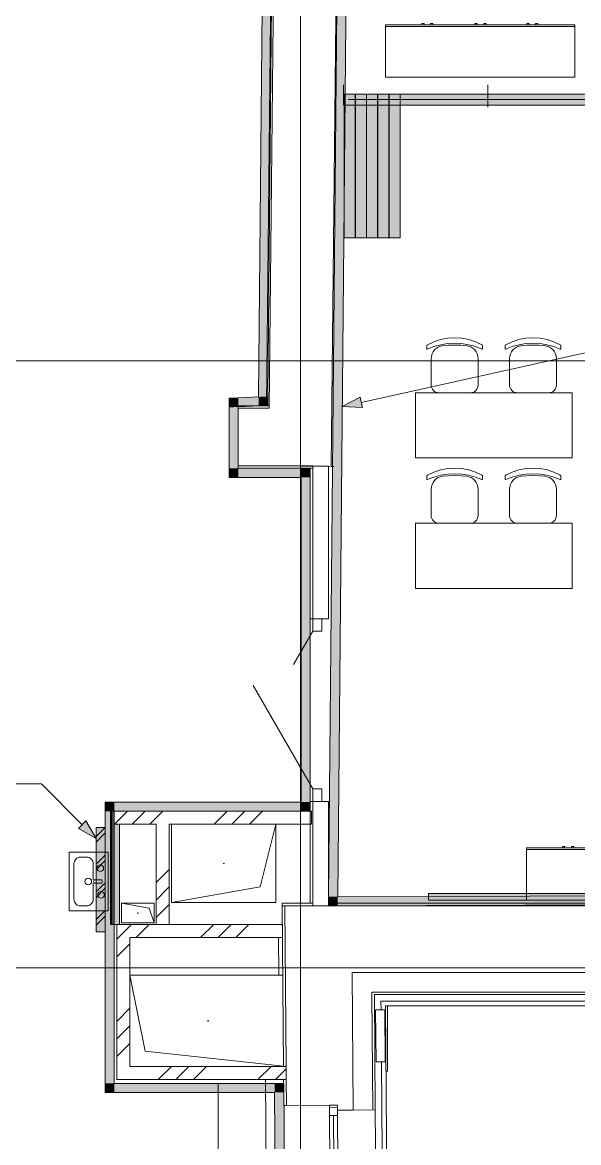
# Model space of a CAD drawing. Header units: millimetres. Extents: x 0 to 1189, y 0 to 841.
# Drawn here: x 770.9 to 813.5, y 357.5 to 443.3 of the extents above; entities that cross this region are included whole.
import ezdxf

# ---------------------------------------------------------------- set-up
doc = ezdxf.new("R2010")
doc.units = ezdxf.units.MM

msp = doc.modelspace()

# ---------------------------------------------------------------- hatches: boundary and pattern name
at = {"true_color": 0xf1d696}
h = msp.add_hatch(color=41, dxfattribs=at)
h.dxf.hatch_style = 2
h.paths.add_polyline_path([(789.652206, 487.846516), (790.352207, 487.839516), (789.669206, 414.643404), (788.969205, 414.611404)])
h = msp.add_hatch(color=41, dxfattribs=at)
h.dxf.hatch_style = 2
h.paths.add_polyline_path([(795.020215, 376.318346), (794.320214, 376.316346), (795.355215, 488.077516), (796.055216, 488.077516)])
at = {"true_color": 0xffffff}
h = msp.add_hatch(color=7, dxfattribs=at)
h.dxf.hatch_style = 2
h.paths.add_polyline_path([(795.518215, 437.81144), (850.518299, 437.81144), (850.518299, 436.971438), (795.518215, 436.971438)])
h = msp.add_hatch(color=7, dxfattribs=at)
h.dxf.hatch_style = 2
h.paths.add_polyline_path([(796.358217, 426.811423), (795.518215, 426.811423), (795.518215, 436.971438), (796.358217, 436.971438)])
h = msp.add_hatch(color=7, dxfattribs=at)
h.dxf.hatch_style = 2
h.paths.add_polyline_path([(797.218218, 426.811423), (796.378217, 426.811423), (796.378217, 436.971438), (797.218218, 436.971438)])
h = msp.add_hatch(color=7, dxfattribs=at)
h.dxf.hatch_style = 2
h.paths.add_polyline_path([(798.078219, 426.811423), (797.238218, 426.811423), (797.238218, 436.971438), (798.078219, 436.971438)])
h = msp.add_hatch(color=7, dxfattribs=at)
h.dxf.hatch_style = 2
h.paths.add_polyline_path([(798.938221, 426.811423), (798.098219, 426.811423), (798.098219, 436.971438), (798.938221, 436.971438)])
h = msp.add_hatch(color=7, dxfattribs=at)
h.dxf.hatch_style = 2
h.paths.add_polyline_path([(799.798222, 426.811423), (798.958221, 426.811423), (798.958221, 436.971438), (799.798222, 436.971438)])
at = {"true_color": 0xf1d696}
h = msp.add_hatch(color=41, dxfattribs=at)
h.dxf.hatch_style = 2
h.paths.add_polyline_path([(788.969205, 414.611404), (788.962205, 413.910403), (787.409203, 413.841403), (787.409203, 414.541404)])
h = msp.add_hatch(color=41, dxfattribs=at)
h.dxf.hatch_style = 2
h.paths.add_polyline_path([(788.962205, 413.910403), (788.969205, 414.611404), (789.663206, 413.942403)])
h = msp.add_hatch(color=41, dxfattribs=at)
h.dxf.hatch_style = 2
h.paths.add_polyline_path([(789.669206, 414.643404), (789.663206, 413.942403), (788.969205, 414.611404)])
at = {"true_color": 0x0077b0}
h = msp.add_hatch(color=144, dxfattribs=at)
h.dxf.hatch_style = 2
h.paths.add_polyline_path([(795.368215, 413.872403), (796.739217, 414.585404), (796.912218, 413.804403)])
at = {"true_color": 0xf1d696}
h = msp.add_hatch(color=41, dxfattribs=at)
h.dxf.hatch_style = 2
h.paths.add_polyline_path([(786.709202, 414.510404), (787.409203, 414.541404), (787.409203, 413.841403)])
h = msp.add_hatch(color=41, dxfattribs=at)
h.dxf.hatch_style = 2
h.paths.add_polyline_path([(786.709202, 413.809403), (786.709202, 414.510404), (787.409203, 413.841403)])
h = msp.add_hatch(color=41, dxfattribs=at)
h.dxf.hatch_style = 2
h.paths.add_polyline_path([(786.709202, 413.809403), (787.409203, 413.841403), (787.409203, 409.141396), (786.709202, 409.141396)])
h = msp.add_hatch(color=41, dxfattribs=at)
h.dxf.hatch_style = 2
h.paths.add_polyline_path([(787.409203, 409.141396), (786.709202, 408.441395), (786.709202, 409.141396)])
h = msp.add_hatch(color=41, dxfattribs=at)
h.dxf.hatch_style = 2
h.paths.add_polyline_path([(787.409203, 409.141396), (787.409203, 408.441395), (786.709202, 408.441395)])
h = msp.add_hatch(color=41, dxfattribs=at)
h.dxf.hatch_style = 2
h.paths.add_polyline_path([(787.409203, 408.441395), (787.409203, 409.141396), (792.21321, 409.141396), (792.21321, 408.441395)])
h = msp.add_hatch(color=41, dxfattribs=at)
h.dxf.hatch_style = 2
h.paths.add_polyline_path([(792.21321, 408.441395), (792.21321, 409.141396), (792.913211, 409.141396)])
h = msp.add_hatch(color=41, dxfattribs=at)
h.dxf.hatch_style = 2
h.paths.add_polyline_path([(792.21321, 408.441395), (792.913211, 409.141396), (792.913211, 408.441395)])
h = msp.add_hatch(color=41, dxfattribs=at)
h.dxf.hatch_style = 2
h.paths.add_polyline_path([(792.21321, 408.441395), (792.913211, 408.441395), (792.913211, 383.566357), (792.21321, 383.566357)])
h = msp.add_hatch(color=41, dxfattribs=at)
h.dxf.hatch_style = 2
h.paths.add_polyline_path([(777.213187, 383.566357), (777.913188, 383.566357), (777.913188, 382.866356)])
h = msp.add_hatch(color=41, dxfattribs=at)
h.dxf.hatch_style = 2
h.paths.add_polyline_path([(777.213187, 382.866356), (777.213187, 383.566357), (777.913188, 382.866356)])
h = msp.add_hatch(color=41, dxfattribs=at)
h.dxf.hatch_style = 2
h.paths.add_polyline_path([(777.213187, 382.866356), (777.913188, 382.866356), (777.913188, 362.016324), (777.213187, 362.016324)])
h = msp.add_hatch(color=41, dxfattribs=at)
h.dxf.hatch_style = 2
h.paths.add_polyline_path([(792.21321, 383.566357), (792.21321, 382.866356), (777.913188, 382.866356), (777.913188, 383.566357)])
h = msp.add_hatch(color=41, dxfattribs=at)
h.dxf.hatch_style = 2
h.paths.add_polyline_path([(792.21321, 383.566357), (792.913211, 383.566357), (792.913211, 382.866356)])
h = msp.add_hatch(color=41, dxfattribs=at)
h.dxf.hatch_style = 2
h.paths.add_polyline_path([(792.21321, 382.866356), (792.21321, 383.566357), (792.913211, 382.866356)])
at = {"true_color": 0x0077b0}
h = msp.add_hatch(color=144, dxfattribs=at)
h.dxf.hatch_style = 2
h.paths.add_polyline_path([(776.513186, 380.780352), (775.175184, 381.553354), (775.741185, 382.119354)])
at = {"true_color": 0xfd8379}
h = msp.add_hatch(color=11, dxfattribs=at)
h.dxf.hatch_style = 2
h.paths.add_polyline_path([(777.213187, 373.617341), (776.513186, 373.617341), (776.513186, 381.617354), (777.213187, 381.617354)])
h = msp.add_hatch(color=7)
h.dxf.hatch_style = 2
h.paths.add_polyline_path([(777.913188, 374.192342), (777.913188, 381.866354), (778.313189, 381.866354), (778.313189, 374.192342)])
at = {"true_color": 0xf1d696}
h = msp.add_hatch(color=41, dxfattribs=at)
h.dxf.hatch_style = 2
h.paths.add_polyline_path([(794.313214, 375.616345), (794.320214, 376.316346), (795.020215, 376.318346)])
h = msp.add_hatch(color=41, dxfattribs=at)
h.dxf.hatch_style = 2
h.paths.add_polyline_path([(795.020215, 376.318346), (795.013215, 375.618345), (794.313214, 375.616345)])
h = msp.add_hatch(color=41, dxfattribs=at)
h.dxf.hatch_style = 2
h.paths.add_polyline_path([(853.717304, 376.512346), (853.721304, 375.812345), (795.013215, 375.618345), (795.020215, 376.318346)])
at = {"true_color": 0x999999}
h = msp.add_hatch(color=253, dxfattribs=at)
h.dxf.hatch_style = 2
h.paths.add_polyline_path([(801.977225, 376.065345), (801.977225, 376.565346), (813.977244, 376.565346), (813.977244, 376.065345)])
at = {"true_color": 0xf1d696}
h = msp.add_hatch(color=41, dxfattribs=at)
h.dxf.hatch_style = 2
h.paths.add_polyline_path([(777.913188, 362.016324), (777.213187, 361.316323), (777.213187, 362.016324)])
h = msp.add_hatch(color=41, dxfattribs=at)
h.dxf.hatch_style = 2
h.paths.add_polyline_path([(777.913188, 362.016324), (777.913188, 361.316323), (777.213187, 361.316323)])
h = msp.add_hatch(color=41, dxfattribs=at)
h.dxf.hatch_style = 2
h.paths.add_polyline_path([(777.913188, 361.316323), (777.913188, 362.016324), (790.184207, 362.016324), (790.189207, 361.316323)])
h = msp.add_hatch(color=41, dxfattribs=at)
h.dxf.hatch_style = 2
h.paths.add_polyline_path([(790.884208, 362.016324), (790.189207, 361.316323), (790.184207, 362.016324)])
h = msp.add_hatch(color=41, dxfattribs=at)
h.dxf.hatch_style = 2
h.paths.add_polyline_path([(790.189207, 361.316323), (790.879208, 362.011324), (790.889208, 361.316323)])
h = msp.add_hatch(color=41, dxfattribs=at)
h.dxf.hatch_style = 2
h.paths.add_polyline_path([(790.189207, 361.316323), (790.889208, 361.316323), (791.408209, 292.987218), (790.708208, 292.992218)])

# ---------------------------------------------------------------- linework, layer by layer
at = {"color": 7, "lineweight": 0}
for points in [[(792.17321, 238.825136), (792.17321, 730.151886)], [(789.669206, 414.643404), (790.359207, 488.539517)], [(789.652206, 487.846516), (788.969205, 414.611404)], [(795.355215, 488.077516), (794.320214, 376.316346)], [(795.020215, 376.318346), (796.055216, 488.077516)], [(790.141207, 468.170486), (789.563206, 413.943403)], [(789.761207, 413.741403), (790.341207, 468.168486)], [(794.513214, 409.290396), (795.141215, 468.117486)], [(795.468215, 436.971438), (795.468215, 438.521441)], [(850.518299, 437.81144), (795.518215, 437.81144)], [(795.518215, 437.81144), (795.518215, 436.971438)], [(795.518215, 437.81144), (795.518215, 426.811423)], [(796.358217, 437.81144), (795.518215, 437.81144)], [(796.358217, 426.811423), (796.358217, 437.81144)], [(796.378217, 437.81144), (796.378217, 426.811423)], [(797.218218, 437.81144), (796.378217, 437.81144)], [(797.218218, 426.811423), (797.218218, 437.81144)], [(797.238218, 437.81144), (797.238218, 426.811423)], [(798.078219, 437.81144), (797.238218, 437.81144)], [(798.078219, 426.811423), (798.078219, 437.81144)], [(798.098219, 437.81144), (798.098219, 426.811423)], [(798.938221, 437.81144), (798.098219, 437.81144)], [(798.938221, 426.811423), (798.938221, 437.81144)], [(798.958221, 437.81144), (798.958221, 426.811423)], [(799.798222, 437.81144), (798.958221, 437.81144)], [(799.798222, 426.811423), (799.798222, 437.81144)], [(806.518232, 436.821438), (806.518232, 438.521441)], [(795.518215, 436.971438), (850.518299, 436.971438)], [(850.518299, 437.391439), (795.819216, 437.391439)], [(795.518215, 426.811423), (796.358217, 426.811423)], [(796.378217, 426.811423), (797.218218, 426.811423)], [(797.238218, 426.811423), (798.078219, 426.811423)], [(798.098219, 426.811423), (798.938221, 426.811423)], [(798.958221, 426.811423), (799.798222, 426.811423)], [(202.529309, 417.371408), (863.72632, 417.371408)], [(788.969205, 414.611404), (787.409203, 414.541404)], [(789.663206, 413.942403), (789.669206, 414.643404)], [(786.709202, 414.510404), (787.409203, 414.541404)], [(786.709202, 414.510404), (786.709202, 409.141396)], [(787.409203, 413.841403), (789.663206, 413.942403)], [(789.761207, 413.941403), (787.409203, 413.941403)], [(787.409203, 413.941403), (787.409203, 413.741403)], [(787.409203, 409.141396), (787.409203, 413.841403)], [(787.409203, 413.741403), (787.409203, 409.341396)], [(789.761207, 413.741403), (787.409203, 413.741403)], [(789.563206, 413.943403), (789.763207, 413.941403)], [(789.761207, 413.741403), (789.761207, 413.941403)], [(786.709202, 408.441395), (786.709202, 409.141396)], [(787.409203, 409.341396), (787.409203, 409.141396)], [(787.409203, 409.341396), (789.714207, 409.341396)], [(787.409203, 409.141396), (793.113212, 409.141396)], [(792.21321, 409.141396), (787.409203, 409.141396)], [(789.714207, 409.341396), (794.513214, 409.290396)], [(793.113212, 409.341396), (789.714207, 409.341396)], [(792.913211, 409.141396), (792.21321, 409.141396)], [(792.913211, 409.141396), (792.913211, 397.621378)], [(792.913211, 383.566357), (792.913211, 409.141396)], [(793.113212, 409.304396), (793.113212, 409.341396)], [(794.313214, 409.304396), (793.113212, 409.304396)], [(793.113212, 409.304396), (793.113212, 397.621378)], [(794.313214, 397.621378), (794.313214, 409.304396)], [(794.513214, 409.290396), (794.713214, 409.288396)], [(786.709202, 408.441395), (792.21321, 408.441395)], [(792.21321, 408.441395), (792.21321, 383.566357)], [(792.913211, 397.621378), (793.113212, 397.621378)], [(793.813213, 397.621378), (793.113212, 397.621378)], [(793.113212, 397.621378), (793.113212, 396.671377)], [(793.813213, 396.671377), (793.813213, 397.621378)], [(793.813213, 397.621378), (794.313214, 397.621378)], [(793.113212, 396.671377), (791.638209, 394.117373)], [(793.113212, 396.671377), (793.813213, 396.671377)], [(793.113212, 384.571358), (788.538205, 392.49537)], [(792.913211, 383.621357), (792.913211, 386.171361)], [(793.813213, 384.571358), (793.113212, 384.571358)], [(793.113212, 384.571358), (793.113212, 383.621357)], [(793.813213, 383.621357), (793.813213, 384.571358)], [(777.213187, 383.566357), (777.913188, 383.566357)], [(777.213187, 383.566357), (777.213187, 362.016324)], [(777.902188, 382.926356), (777.622188, 382.926356)], [(777.622188, 382.926356), (777.622188, 374.192342)], [(777.712188, 382.926356), (777.712188, 374.192342)], [(777.802188, 382.926356), (777.802188, 374.192342)], [(777.902188, 374.192342), (777.902188, 382.926356)], [(792.21321, 383.566357), (777.913188, 383.566357)], [(793.013212, 382.866356), (777.913188, 382.866356)], [(777.913188, 382.866356), (777.913188, 381.866354)], [(777.913188, 362.016324), (777.913188, 382.866356)], [(777.913188, 382.866356), (792.913211, 382.866356)], [(777.933189, 381.866354), (778.93319, 382.866356)], [(779.282191, 381.866354), (780.282192, 382.866356)], [(780.632193, 381.866354), (781.632194, 382.866356)], [(785.5662, 381.866354), (786.566202, 382.866356)], [(786.916202, 381.866354), (787.916204, 382.866356)], [(788.265204, 381.866354), (789.265206, 382.866356)], [(793.113212, 383.621357), (792.913211, 383.621357)], [(792.913211, 383.621357), (792.913211, 375.816345)], [(792.913211, 382.866356), (792.913211, 383.566357)], [(793.013212, 381.866354), (793.013212, 382.866356)], [(793.113212, 383.621357), (793.813213, 383.621357)], [(793.113212, 375.616345), (793.113212, 383.621357)], [(794.313214, 383.621357), (793.813213, 383.621357)], [(794.313214, 375.616345), (794.313214, 383.621357)], [(776.513186, 380.927353), (777.203187, 381.617354)], [(777.213187, 381.617354), (776.513186, 381.617354)], [(776.513186, 381.617354), (776.513186, 373.617341)], [(776.513186, 380.503352), (777.213187, 381.203353)], [(777.213187, 373.617341), (777.213187, 381.617354)], [(777.913188, 381.866354), (781.113193, 381.866354)], [(777.913188, 381.866354), (777.913188, 374.192342)], [(778.313189, 374.192342), (778.313189, 381.866354)], [(781.113193, 381.866354), (781.113193, 374.192342)], [(782.113195, 381.866354), (793.013212, 381.866354)], [(782.113195, 374.192342), (782.113195, 381.866354)], [(782.295195, 381.866354), (782.295195, 375.866345)], [(782.295195, 381.866354), (782.295195, 375.866345)], [(789.095206, 377.066347), (790.295207, 381.866354)], [(790.295207, 375.866345), (790.295207, 381.866354)], [(790.295207, 375.866345), (790.295207, 381.866354)], [(777.445188, 379.735351), (774.445183, 379.735351)], [(774.445183, 379.735351), (774.445183, 375.235344)], [(777.445188, 379.735351), (774.445183, 379.735351)], [(774.445183, 379.735351), (774.445183, 375.235344)], [(776.513186, 378.806349), (777.213187, 379.50635)], [(777.445188, 375.235344), (777.445188, 379.735351)], [(777.445188, 375.235344), (777.445188, 379.735351)], [(774.826184, 378.846349), (774.836528, 378.948568), (774.866184, 379.04385), (774.91309, 379.130131), (774.975184, 379.20535), (775.050403, 379.267444), (775.136684, 379.31435), (775.231966, 379.344006), (775.334185, 379.35435)], [(774.826184, 378.846349), (774.826184, 376.124345)], [(775.794185, 379.35435), (775.334185, 379.35435)], [(775.794185, 379.35435), (775.896691, 379.344006), (775.992107, 379.31435), (776.078406, 379.267444), (776.153561, 379.20535), (776.215543, 379.130131), (776.262327, 379.04385), (776.291883, 378.948568), (776.302186, 378.846349)], [(776.302186, 377.612348), (776.302186, 378.846349)], [(776.513186, 378.382349), (777.213187, 379.08235)], [(776.843187, 378.247349), (776.744437, 378.267208), (776.663687, 378.321474), (776.609186, 378.402177), (776.589186, 378.501349), (776.609186, 378.600099), (776.663687, 378.680849), (776.744437, 378.735349), (776.843187, 378.755349)], [(776.843187, 378.755349), (776.941937, 378.735349), (777.022687, 378.680849), (777.077187, 378.600099), (777.097187, 378.501349), (777.077187, 378.402177), (777.022687, 378.321474), (776.941937, 378.267208), (776.843187, 378.247349)], [(786.295201, 378.841349), (786.270201, 378.86635), (786.295201, 378.89135)], [(786.270201, 378.85935), (786.295201, 378.89135)], [(786.295201, 378.89135), (786.320201, 378.86635), (786.295201, 378.841349)], [(786.295201, 378.89135), (786.320201, 378.86635), (786.316201, 378.853349)], [(775.922185, 377.231347), (775.823013, 377.251206), (775.74231, 377.305472), (775.688044, 377.386175), (775.668185, 377.485347), (775.688044, 377.584098), (775.74231, 377.664848), (775.823013, 377.719348), (775.922185, 377.739348)], [(775.922185, 377.739348), (776.020936, 377.719348), (776.101686, 377.664848), (776.156186, 377.584098), (776.176186, 377.485347), (776.156186, 377.386175), (776.101686, 377.305472), (776.020936, 377.251206), (775.922185, 377.231347)], [(781.113193, 377.413347), (782.113195, 378.413349)], [(776.302186, 376.124345), (776.302186, 377.358347)], [(776.453186, 377.358347), (776.403811, 377.368207), (776.363436, 377.395222), (776.336186, 377.43555), (776.326186, 377.485347), (776.336186, 377.534722), (776.363436, 377.575098), (776.403811, 377.602348), (776.453186, 377.612348)], [(776.874187, 377.612348), (776.453186, 377.612348)], [(776.874187, 377.358347), (776.453186, 377.358347)], [(776.513186, 376.685346), (777.213187, 377.385347)], [(776.513186, 376.260346), (777.213187, 376.960347)], [(776.874187, 377.612348), (776.923562, 377.602348), (776.963937, 377.575098), (776.991187, 377.534722), (777.001187, 377.485347), (776.991187, 377.43555), (776.963937, 377.395222), (776.923562, 377.368207), (776.874187, 377.358347)], [(781.113193, 376.063345), (782.113195, 377.063347)], [(782.295195, 375.866345), (789.095206, 377.066347)], [(775.334185, 375.616345), (775.231966, 375.626647), (775.136684, 375.656204), (775.050403, 375.702987), (774.975184, 375.76497), (774.91309, 375.840124), (774.866184, 375.926423), (774.836528, 376.021839), (774.826184, 376.124345)], [(776.302186, 376.124345), (776.291883, 376.021839), (776.262327, 375.926423), (776.215543, 375.840124), (776.153561, 375.76497), (776.078406, 375.702987), (775.992107, 375.656204), (775.896691, 375.626647), (775.794185, 375.616345)], [(776.895187, 376.215345), (776.796437, 376.235205), (776.715687, 376.289471), (776.661187, 376.370174), (776.641187, 376.469346), (776.661187, 376.568096), (776.715687, 376.648846), (776.796437, 376.703346), (776.895187, 376.723346)], [(776.895187, 376.723346), (776.993937, 376.703346), (777.074687, 376.648846), (777.129187, 376.568096), (777.149187, 376.469346), (777.129187, 376.370174), (777.074687, 376.289471), (776.993937, 376.235205), (776.895187, 376.215345)], [(794.313214, 375.616345), (794.320214, 376.316346)], [(853.717304, 376.512346), (795.020215, 376.318346)], [(774.445183, 375.235344), (777.445188, 375.235344)], [(774.445183, 375.235344), (777.445188, 375.235344)], [(775.334185, 375.616345), (775.794185, 375.616345)], [(776.513186, 374.563343), (777.213187, 375.263344)], [(778.468189, 374.316343), (778.468189, 375.816345)], [(778.468189, 375.816345), (780.968193, 375.816345)], [(778.468189, 375.816345), (780.593193, 375.441344)], [(780.968193, 375.816345), (778.468189, 375.816345)], [(778.468189, 375.816345), (778.468189, 374.316343)], [(779.718191, 375.041344), (779.693191, 375.066344), (779.718191, 375.091344)], [(779.693191, 375.066344), (779.712191, 375.090344)], [(779.718191, 375.091344), (779.743191, 375.066344), (779.718191, 375.041344)], [(779.725191, 375.090344), (779.743191, 375.066344), (779.740191, 375.053344)], [(780.593193, 375.441344), (780.968193, 374.316343)], [(780.968193, 375.816345), (780.968193, 374.316343)], [(780.968193, 374.316343), (780.968193, 375.816345)], [(781.113193, 374.714343), (782.113195, 375.714345)], [(782.295195, 375.866345), (790.295207, 375.866345)], [(782.295195, 375.866345), (790.295207, 375.866345)], [(790.781208, 375.816345), (790.781208, 375.616345)], [(790.781208, 375.816345), (793.113212, 375.816345)], [(790.981208, 375.616345), (790.781208, 375.614345)], [(790.781208, 375.616345), (790.981208, 375.616345)], [(790.781208, 375.614345), (790.874208, 363.316326)], [(790.981208, 375.616345), (791.074209, 363.316326)], [(854.623306, 375.616345), (790.981208, 375.616345)], [(794.313214, 375.616345), (854.421305, 375.815345)], [(854.421305, 375.815345), (794.513214, 375.815345)], [(794.513214, 375.815345), (794.513214, 375.615345)], [(794.513214, 375.615345), (854.423305, 375.615345)], [(776.513186, 374.139342), (777.213187, 374.839343)], [(780.968193, 374.316343), (778.468189, 374.316343)], [(778.468189, 374.316343), (780.968193, 374.316343)], [(779.718191, 375.041344), (779.697191, 375.053344)], [(776.513186, 373.617341), (777.213187, 373.617341)], [(777.622188, 374.192342), (777.902188, 374.192342)], [(777.913188, 374.192342), (778.102189, 374.192342)], [(777.913188, 362.016324), (777.913188, 374.192342)], [(790.791208, 374.192342), (778.102189, 374.192342)], [(778.102189, 374.192342), (778.102189, 362.316324)], [(778.242189, 373.192341), (779.242191, 374.192342)], [(779.591191, 373.192341), (780.591193, 374.192342)], [(784.526199, 373.192341), (785.5262, 374.192342)], [(785.875201, 373.192341), (786.875202, 374.192342)], [(787.224203, 373.192341), (788.224204, 374.192342)], [(790.791208, 373.192341), (790.791208, 374.192342)], [(778.102189, 373.052341), (778.242189, 373.192341)], [(778.102189, 371.703339), (779.10219, 372.70334)], [(779.10219, 373.192341), (790.791208, 373.192341)], [(779.10219, 363.316326), (779.10219, 373.192341)], [(790.521208, 370.316336), (790.499208, 373.192341)], [(202.529309, 370.871337), (863.72632, 370.871337)], [(202.529309, 370.871337), (863.72632, 370.871337)], [(779.10219, 370.316336), (790.821208, 370.316336)], [(780.269192, 364.483328), (779.10219, 370.316336)], [(790.821208, 370.316336), (779.10219, 370.316336)], [(796.119216, 370.516337), (859.738313, 370.516337)], [(796.119216, 370.516337), (796.200216, 359.963321)], [(797.631219, 369.016334), (797.631219, 368.816334)], [(797.631219, 369.016334), (861.276316, 369.016334)], [(797.632219, 368.816334), (797.631219, 369.016334)], [(797.632219, 368.816334), (797.700219, 359.974321)], [(797.832219, 368.816334), (861.476316, 368.816334)], [(797.900219, 359.976321), (797.832219, 368.816334)], [(854.739306, 368.316333), (798.33622, 368.316333)], [(798.33622, 368.316333), (798.34122, 367.658332)], [(778.102189, 366.768331), (779.10219, 367.768333)], [(798.62622, 367.660332), (797.926219, 367.655332)], [(797.926219, 367.655332), (797.957219, 363.655326)], [(798.65722, 363.660326), (798.62622, 367.660332)], [(862.334317, 367.966333), (798.68922, 367.966333)], [(798.68922, 367.966333), (799.249221, 294.23122)], [(798.83722, 367.966333), (798.83722, 362.961325)], [(785.102199, 366.791331), (785.077199, 366.816331), (785.102199, 366.841331)], [(785.096199, 366.792331), (785.077199, 366.816331), (785.081199, 366.829331)], [(785.102199, 366.841331), (785.127199, 366.816331), (785.102199, 366.791331)], [(785.102199, 366.841331), (785.124199, 366.829331)], [(785.127199, 366.816331), (785.109199, 366.792331)], [(778.102189, 365.419329), (779.10219, 366.419331)], [(778.102189, 364.070327), (779.10219, 365.070328)], [(790.874208, 363.341326), (780.269192, 364.483328)], [(791.074209, 363.316326), (779.10219, 363.316326)], [(781.283194, 362.316324), (782.283195, 363.316326)], [(782.633196, 362.316324), (783.633197, 363.316326)], [(783.982198, 362.316324), (784.982199, 363.316326)], [(788.917205, 362.316324), (789.917207, 363.316326)], [(790.266207, 362.316324), (791.075209, 363.126325)], [(791.074209, 363.316326), (791.082209, 362.316324)], [(797.957219, 363.655326), (798.65722, 363.660326)], [(798.37222, 363.658326), (798.918221, 291.692216)], [(778.102189, 362.316324), (791.082209, 362.316324)], [(790.301207, 362.316324), (789.482206, 362.310324)], [(789.482206, 362.310324), (790.013207, 292.297217)], [(790.882208, 362.316324), (790.897208, 360.322321)], [(791.082209, 362.316324), (791.097209, 360.324321)], [(798.72722, 362.961325), (798.83722, 362.961325)], [(777.213187, 361.316323), (777.213187, 362.016324)], [(789.484206, 362.016324), (777.913188, 362.016324)], [(790.184207, 362.016324), (777.913188, 362.016324)], [(785.870201, 292.326217), (785.870201, 362.016324)], [(790.884208, 362.016324), (790.184207, 362.016324)], [(791.408209, 292.987218), (790.884208, 362.016324)], [(777.213187, 361.316323), (790.189207, 361.316323)], [(790.189207, 361.316323), (790.708208, 292.992218)], [(790.897208, 360.322321), (791.097209, 360.324321)], [(791.097209, 360.324321), (794.397214, 360.349321)], [(794.397214, 360.349321), (794.997215, 360.354321)], [(794.997215, 360.354321), (794.397214, 360.349321)], [(794.403214, 359.54932), (794.397214, 360.349321)], [(794.397214, 360.349321), (794.403214, 359.54932)], [(794.398214, 360.149321), (794.998215, 360.154321)], [(794.997215, 360.354321), (795.003215, 359.55432)], [(795.003215, 359.55432), (794.997215, 360.354321)], [(795.000215, 359.954321), (796.200216, 359.963321)], [(796.200216, 359.963321), (797.900219, 359.976321)], [(797.961219, 351.926308), (797.900219, 359.976321)], [(795.003215, 359.55432), (794.403214, 359.54932)], [(794.457214, 352.349309), (794.403214, 359.54932)], [(794.703214, 359.55132), (794.757214, 352.352309)], [(795.003215, 359.55432), (795.057215, 352.354309)]]:
    msp.add_lwpolyline(points, dxfattribs=at)
at = {"color": 253, "lineweight": 0, "true_color": 0x999999}
for points in [[(813.192242, 443.110448), (798.69222, 443.110448)], [(798.69222, 443.110448), (798.69222, 439.110442)], [(813.192242, 442.990447), (798.69222, 442.990447)], [(801.637225, 443.212448), (801.463224, 443.212448)], [(801.463224, 443.212448), (801.463224, 443.110448)], [(801.463224, 443.110448), (801.637225, 443.110448)], [(801.637225, 443.110448), (801.637225, 443.212448)], [(802.313226, 443.212448), (802.140225, 443.212448)], [(802.140225, 443.212448), (802.140225, 443.110448)], [(802.140225, 443.110448), (802.313226, 443.110448)], [(802.313226, 443.110448), (802.313226, 443.212448)], [(805.707231, 443.212448), (805.533231, 443.212448)], [(805.533231, 443.212448), (805.533231, 443.110448)], [(805.533231, 443.110448), (805.707231, 443.110448)], [(805.707231, 443.110448), (805.707231, 443.212448)], [(806.384232, 443.212448), (806.210232, 443.212448)], [(806.210232, 443.212448), (806.210232, 443.110448)], [(806.210232, 443.110448), (806.384232, 443.110448)], [(806.384232, 443.110448), (806.384232, 443.212448)], [(809.676237, 443.212448), (809.502237, 443.212448)], [(809.502237, 443.212448), (809.502237, 443.110448)], [(809.502237, 443.110448), (809.676237, 443.110448)], [(809.676237, 443.110448), (809.676237, 443.212448)], [(810.352238, 443.212448), (810.179238, 443.212448)], [(810.179238, 443.212448), (810.179238, 443.110448)], [(810.179238, 443.110448), (810.352238, 443.110448)], [(810.352238, 443.110448), (810.352238, 443.212448)], [(813.192242, 439.110442), (813.192242, 443.110448)], [(798.69222, 439.110442), (813.192242, 439.110442)], [(801.888225, 418.61041), (802.381257, 418.844129), (802.897727, 419.013161), (803.431446, 419.115817), (803.976228, 419.150411), (804.520589, 419.115817), (805.054355, 419.013161), (805.571059, 418.844129), (806.064231, 418.61041)], [(801.888225, 418.61041), (802.381257, 418.844129), (802.897727, 419.013161), (803.431446, 419.115817), (803.976228, 419.150411), (804.520589, 419.115817), (805.054355, 419.013161), (805.571059, 418.844129), (806.064231, 418.61041)], [(807.888234, 418.61041), (808.381266, 418.844129), (808.897736, 419.013161), (809.431455, 419.115817), (809.976237, 419.150411), (810.520598, 419.115817), (811.054364, 419.013161), (811.571068, 418.844129), (812.064241, 418.61041)], [(807.888234, 418.61041), (808.381266, 418.844129), (808.897736, 419.013161), (809.431455, 419.115817), (809.976237, 419.150411), (810.520598, 419.115817), (811.054364, 419.013161), (811.571068, 418.844129), (812.064241, 418.61041)], [(801.841225, 418.52541), (801.85385, 418.573535), (801.888225, 418.61041)], [(801.841225, 418.52541), (801.85385, 418.573535), (801.888225, 418.61041)], [(801.841225, 418.52541), (801.841225, 418.30841)], [(801.841225, 418.52541), (801.841225, 418.30841)], [(801.884225, 418.28141), (801.871225, 418.27841), (801.84985, 418.28741), (801.841225, 418.30841)], [(801.884225, 418.28141), (801.871225, 418.27841), (801.84985, 418.28741), (801.841225, 418.30841)], [(801.884225, 418.28141), (802.388288, 418.471926), (802.907727, 418.609285), (803.438415, 418.692457), (803.976228, 418.72041), (804.514042, 418.692457), (805.04473, 418.609285), (805.564168, 418.471926), (806.068231, 418.28141)], [(801.884225, 418.28141), (802.388288, 418.471926), (802.907727, 418.609285), (803.438415, 418.692457), (803.976228, 418.72041), (804.514042, 418.692457), (805.04473, 418.609285), (805.564168, 418.471926), (806.068231, 418.28141)], [(802.176226, 417.538409), (802.193938, 417.726358), (802.244991, 417.903128), (802.326255, 418.065226), (802.434601, 418.20916), (802.5669, 418.331437), (802.720023, 418.428566), (802.890842, 418.497055), (803.076227, 418.53341)], [(802.176226, 417.538409), (802.193938, 417.726358), (802.244991, 417.903128), (802.326255, 418.065226), (802.434601, 418.20916), (802.5669, 418.331437), (802.720023, 418.428566), (802.890842, 418.497055), (803.076227, 418.53341)], [(803.035227, 418.52841), (803.504603, 418.569785), (803.976228, 418.58341), (804.447479, 418.569785), (804.91723, 418.52841)], [(803.035227, 418.52841), (803.504603, 418.569785), (803.976228, 418.58341), (804.447479, 418.569785), (804.91723, 418.52841)], [(804.87623, 418.53341), (805.061615, 418.497055), (805.232433, 418.428566), (805.385557, 418.331437), (805.517856, 418.20916), (805.626202, 418.065226), (805.707465, 417.903128), (805.758518, 417.726358), (805.776231, 417.538409)], [(804.87623, 418.53341), (805.061615, 418.497055), (805.232433, 418.428566), (805.385557, 418.331437), (805.517856, 418.20916), (805.626202, 418.065226), (805.707465, 417.903128), (805.758518, 417.726358), (805.776231, 417.538409)], [(806.064231, 418.61041), (806.098607, 418.573535), (806.111232, 418.52541)], [(806.064231, 418.61041), (806.098607, 418.573535), (806.111232, 418.52541)], [(806.111232, 418.30841), (806.102232, 418.28741), (806.081232, 418.27841), (806.068231, 418.28141)], [(806.111232, 418.30841), (806.102232, 418.28741), (806.081232, 418.27841), (806.068231, 418.28141)], [(806.111232, 418.52541), (806.111232, 418.30841)], [(806.111232, 418.52541), (806.111232, 418.30841)], [(807.841234, 418.52541), (807.853859, 418.573535), (807.888234, 418.61041)], [(807.841234, 418.52541), (807.853859, 418.573535), (807.888234, 418.61041)], [(807.841234, 418.52541), (807.841234, 418.30841)], [(807.841234, 418.52541), (807.841234, 418.30841)], [(807.884234, 418.28141), (807.871234, 418.27841), (807.849859, 418.28741), (807.841234, 418.30841)], [(807.884234, 418.28141), (807.871234, 418.27841), (807.849859, 418.28741), (807.841234, 418.30841)], [(807.884234, 418.28141), (808.388298, 418.471926), (808.907736, 418.609285), (809.438424, 418.692457), (809.976237, 418.72041), (810.514051, 418.692457), (811.044739, 418.609285), (811.564177, 418.471926), (812.068241, 418.28141)], [(807.884234, 418.28141), (808.388298, 418.471926), (808.907736, 418.609285), (809.438424, 418.692457), (809.976237, 418.72041), (810.514051, 418.692457), (811.044739, 418.609285), (811.564177, 418.471926), (812.068241, 418.28141)], [(808.176235, 417.538409), (808.193948, 417.726358), (808.245, 417.903128), (808.326264, 418.065226), (808.43461, 418.20916), (808.566909, 418.331437), (808.720032, 418.428566), (808.890851, 418.497055), (809.076236, 418.53341)], [(808.176235, 417.538409), (808.193948, 417.726358), (808.245, 417.903128), (808.326264, 418.065226), (808.43461, 418.20916), (808.566909, 418.331437), (808.720032, 418.428566), (808.890851, 418.497055), (809.076236, 418.53341)], [(809.035236, 418.52841), (809.504612, 418.569785), (809.976237, 418.58341), (810.447488, 418.569785), (810.917239, 418.52841)], [(809.035236, 418.52841), (809.504612, 418.569785), (809.976237, 418.58341), (810.447488, 418.569785), (810.917239, 418.52841)], [(810.876239, 418.53341), (811.061624, 418.497055), (811.232443, 418.428566), (811.385566, 418.331437), (811.517865, 418.20916), (811.626211, 418.065226), (811.707474, 417.903128), (811.758527, 417.726358), (811.77624, 417.538409)], [(810.876239, 418.53341), (811.061624, 418.497055), (811.232443, 418.428566), (811.385566, 418.331437), (811.517865, 418.20916), (811.626211, 418.065226), (811.707474, 417.903128), (811.758527, 417.726358), (811.77624, 417.538409)], [(812.064241, 418.61041), (812.098616, 418.573535), (812.111241, 418.52541)], [(812.064241, 418.61041), (812.098616, 418.573535), (812.111241, 418.52541)], [(812.111241, 418.30841), (812.102241, 418.28741), (812.081241, 418.27841), (812.068241, 418.28141)], [(812.111241, 418.30841), (812.102241, 418.28741), (812.081241, 418.27841), (812.068241, 418.28141)], [(812.111241, 418.52541), (812.111241, 418.30841)], [(812.111241, 418.52541), (812.111241, 418.30841)], [(802.176226, 415.535406), (802.176226, 417.538409)], [(802.176226, 415.535406), (802.176226, 417.538409)], [(805.776231, 415.535406), (805.776231, 417.538409)], [(805.776231, 415.535406), (805.776231, 417.538409)], [(808.176235, 415.535406), (808.176235, 417.538409)], [(808.176235, 415.535406), (808.176235, 417.538409)], [(811.77624, 415.535406), (811.77624, 417.538409)], [(811.77624, 415.535406), (811.77624, 417.538409)], [(802.776226, 414.935405), (802.655125, 414.947569), (802.542414, 414.982467), (802.440484, 415.037709), (802.351726, 415.110905), (802.27853, 415.199663), (802.223288, 415.301593), (802.18839, 415.414304), (802.176226, 415.535406)], [(802.776226, 414.935405), (802.655125, 414.947569), (802.542414, 414.982467), (802.440484, 415.037709), (802.351726, 415.110905), (802.27853, 415.199663), (802.223288, 415.301593), (802.18839, 415.414304), (802.176226, 415.535406)], [(805.776231, 415.535406), (805.764026, 415.414304), (805.729028, 415.301593), (805.673663, 415.199663), (805.600356, 415.110905), (805.511533, 415.037709), (805.409621, 414.982467), (805.297045, 414.947569), (805.17623, 414.935405)], [(805.776231, 415.535406), (805.764026, 415.414304), (805.729028, 415.301593), (805.673663, 415.199663), (805.600356, 415.110905), (805.511533, 415.037709), (805.409621, 414.982467), (805.297045, 414.947569), (805.17623, 414.935405)], [(808.776236, 414.935405), (808.655134, 414.947569), (808.542423, 414.982467), (808.440493, 415.037709), (808.351735, 415.110905), (808.27854, 415.199663), (808.223297, 415.301593), (808.188399, 415.414304), (808.176235, 415.535406)], [(808.776236, 414.935405), (808.655134, 414.947569), (808.542423, 414.982467), (808.440493, 415.037709), (808.351735, 415.110905), (808.27854, 415.199663), (808.223297, 415.301593), (808.188399, 415.414304), (808.176235, 415.535406)], [(811.77624, 415.535406), (811.764035, 415.414304), (811.729037, 415.301593), (811.673672, 415.199663), (811.600365, 415.110905), (811.511543, 415.037709), (811.40963, 414.982467), (811.297054, 414.947569), (811.176239, 414.935405)], [(811.77624, 415.535406), (811.764035, 415.414304), (811.729037, 415.301593), (811.673672, 415.199663), (811.600365, 415.110905), (811.511543, 415.037709), (811.40963, 414.982467), (811.297054, 414.947569), (811.176239, 414.935405)], [(812.976242, 414.935405), (800.976224, 414.935405)], [(800.976224, 414.935405), (800.976224, 409.935397)], [(805.17723, 414.935405), (802.776226, 414.935405)], [(805.17723, 414.935405), (802.776226, 414.935405)], [(811.177239, 414.935405), (808.776236, 414.935405)], [(811.177239, 414.935405), (808.776236, 414.935405)], [(812.976242, 409.935397), (812.976242, 414.935405)], [(800.976224, 409.935397), (812.976242, 409.935397)], [(801.841225, 408.525395), (801.85385, 408.57352), (801.888225, 408.610395)], [(801.841225, 408.525395), (801.85385, 408.57352), (801.888225, 408.610395)], [(801.884225, 408.281394), (802.388288, 408.47191), (802.907727, 408.60927), (803.438415, 408.692442), (803.976228, 408.720395), (804.514042, 408.692442), (805.04473, 408.60927), (805.564168, 408.47191), (806.068231, 408.281394)], [(801.884225, 408.281394), (802.388288, 408.47191), (802.907727, 408.60927), (803.438415, 408.692442), (803.976228, 408.720395), (804.514042, 408.692442), (805.04473, 408.60927), (805.564168, 408.47191), (806.068231, 408.281394)], [(801.888225, 408.610395), (802.381257, 408.844114), (802.897727, 409.013146), (803.431446, 409.115802), (803.976228, 409.150396), (804.520589, 409.115802), (805.054355, 409.013146), (805.571059, 408.844114), (806.064231, 408.610395)], [(801.888225, 408.610395), (802.381257, 408.844114), (802.897727, 409.013146), (803.431446, 409.115802), (803.976228, 409.150396), (804.520589, 409.115802), (805.054355, 409.013146), (805.571059, 408.844114), (806.064231, 408.610395)], [(803.035227, 408.528395), (803.504603, 408.56977), (803.976228, 408.583395), (804.447479, 408.56977), (804.91723, 408.528395)], [(803.035227, 408.528395), (803.504603, 408.56977), (803.976228, 408.583395), (804.447479, 408.56977), (804.91723, 408.528395)], [(806.064231, 408.610395), (806.098607, 408.57352), (806.111232, 408.525395)], [(806.064231, 408.610395), (806.098607, 408.57352), (806.111232, 408.525395)], [(807.841234, 408.525395), (807.853859, 408.57352), (807.888234, 408.610395)], [(807.841234, 408.525395), (807.853859, 408.57352), (807.888234, 408.610395)], [(807.884234, 408.281394), (808.388298, 408.47191), (808.907736, 408.60927), (809.438424, 408.692442), (809.976237, 408.720395), (810.514051, 408.692442), (811.044739, 408.60927), (811.564177, 408.47191), (812.068241, 408.281394)], [(807.884234, 408.281394), (808.388298, 408.47191), (808.907736, 408.60927), (809.438424, 408.692442), (809.976237, 408.720395), (810.514051, 408.692442), (811.044739, 408.60927), (811.564177, 408.47191), (812.068241, 408.281394)], [(807.888234, 408.610395), (808.381266, 408.844114), (808.897736, 409.013146), (809.431455, 409.115802), (809.976237, 409.150396), (810.520598, 409.115802), (811.054364, 409.013146), (811.571068, 408.844114), (812.064241, 408.610395)], [(807.888234, 408.610395), (808.381266, 408.844114), (808.897736, 409.013146), (809.431455, 409.115802), (809.976237, 409.150396), (810.520598, 409.115802), (811.054364, 409.013146), (811.571068, 408.844114), (812.064241, 408.610395)], [(809.035236, 408.528395), (809.504612, 408.56977), (809.976237, 408.583395), (810.447488, 408.56977), (810.917239, 408.528395)], [(809.035236, 408.528395), (809.504612, 408.56977), (809.976237, 408.583395), (810.447488, 408.56977), (810.917239, 408.528395)], [(812.064241, 408.610395), (812.098616, 408.57352), (812.111241, 408.525395)], [(812.064241, 408.610395), (812.098616, 408.57352), (812.111241, 408.525395)], [(801.841225, 408.525395), (801.841225, 408.308394)], [(801.841225, 408.525395), (801.841225, 408.308394)], [(801.884225, 408.281394), (801.871225, 408.278394), (801.84985, 408.287394), (801.841225, 408.308394)], [(801.884225, 408.281394), (801.871225, 408.278394), (801.84985, 408.287394), (801.841225, 408.308394)], [(802.176226, 407.538393), (802.193938, 407.726343), (802.244991, 407.903113), (802.326255, 408.065211), (802.434601, 408.209144), (802.5669, 408.331422), (802.720023, 408.428551), (802.890842, 408.497039), (803.076227, 408.533395)], [(802.176226, 407.538393), (802.193938, 407.726343), (802.244991, 407.903113), (802.326255, 408.065211), (802.434601, 408.209144), (802.5669, 408.331422), (802.720023, 408.428551), (802.890842, 408.497039), (803.076227, 408.533395)], [(804.87623, 408.533395), (805.061615, 408.497039), (805.232433, 408.428551), (805.385557, 408.331422), (805.517856, 408.209144), (805.626202, 408.065211), (805.707465, 407.903113), (805.758518, 407.726343), (805.776231, 407.538393)], [(804.87623, 408.533395), (805.061615, 408.497039), (805.232433, 408.428551), (805.385557, 408.331422), (805.517856, 408.209144), (805.626202, 408.065211), (805.707465, 407.903113), (805.758518, 407.726343), (805.776231, 407.538393)], [(806.111232, 408.308394), (806.102232, 408.287394), (806.081232, 408.278394), (806.068231, 408.281394)], [(806.111232, 408.308394), (806.102232, 408.287394), (806.081232, 408.278394), (806.068231, 408.281394)], [(806.111232, 408.525395), (806.111232, 408.308394)], [(806.111232, 408.525395), (806.111232, 408.308394)], [(807.841234, 408.525395), (807.841234, 408.308394)], [(807.841234, 408.525395), (807.841234, 408.308394)], [(807.884234, 408.281394), (807.871234, 408.278394), (807.849859, 408.287394), (807.841234, 408.308394)], [(807.884234, 408.281394), (807.871234, 408.278394), (807.849859, 408.287394), (807.841234, 408.308394)], [(808.176235, 407.538393), (808.193948, 407.726343), (808.245, 407.903113), (808.326264, 408.065211), (808.43461, 408.209144), (808.566909, 408.331422), (808.720032, 408.428551), (808.890851, 408.497039), (809.076236, 408.533395)], [(808.176235, 407.538393), (808.193948, 407.726343), (808.245, 407.903113), (808.326264, 408.065211), (808.43461, 408.209144), (808.566909, 408.331422), (808.720032, 408.428551), (808.890851, 408.497039), (809.076236, 408.533395)], [(810.876239, 408.533395), (811.061624, 408.497039), (811.232443, 408.428551), (811.385566, 408.331422), (811.517865, 408.209144), (811.626211, 408.065211), (811.707474, 407.903113), (811.758527, 407.726343), (811.77624, 407.538393)], [(810.876239, 408.533395), (811.061624, 408.497039), (811.232443, 408.428551), (811.385566, 408.331422), (811.517865, 408.209144), (811.626211, 408.065211), (811.707474, 407.903113), (811.758527, 407.726343), (811.77624, 407.538393)], [(812.111241, 408.308394), (812.102241, 408.287394), (812.081241, 408.278394), (812.068241, 408.281394)], [(812.111241, 408.308394), (812.102241, 408.287394), (812.081241, 408.278394), (812.068241, 408.281394)], [(812.111241, 408.525395), (812.111241, 408.308394)], [(812.111241, 408.525395), (812.111241, 408.308394)], [(802.176226, 405.53539), (802.176226, 407.538393)], [(802.176226, 405.53539), (802.176226, 407.538393)], [(805.776231, 405.53539), (805.776231, 407.538393)], [(805.776231, 405.53539), (805.776231, 407.538393)], [(808.176235, 405.53539), (808.176235, 407.538393)], [(808.176235, 405.53539), (808.176235, 407.538393)], [(811.77624, 405.53539), (811.77624, 407.538393)], [(811.77624, 405.53539), (811.77624, 407.538393)], [(802.776226, 404.935389), (802.655125, 404.947553), (802.542414, 404.982452), (802.440484, 405.037694), (802.351726, 405.11089), (802.27853, 405.199648), (802.223288, 405.301577), (802.18839, 405.414289), (802.176226, 405.53539)], [(802.776226, 404.935389), (802.655125, 404.947553), (802.542414, 404.982452), (802.440484, 405.037694), (802.351726, 405.11089), (802.27853, 405.199648), (802.223288, 405.301577), (802.18839, 405.414289), (802.176226, 405.53539)], [(805.776231, 405.53539), (805.764026, 405.414289), (805.729028, 405.301577), (805.673663, 405.199648), (805.600356, 405.11089), (805.511533, 405.037694), (805.409621, 404.982452), (805.297045, 404.947553), (805.17623, 404.935389)], [(805.776231, 405.53539), (805.764026, 405.414289), (805.729028, 405.301577), (805.673663, 405.199648), (805.600356, 405.11089), (805.511533, 405.037694), (805.409621, 404.982452), (805.297045, 404.947553), (805.17623, 404.935389)], [(808.776236, 404.935389), (808.655134, 404.947553), (808.542423, 404.982452), (808.440493, 405.037694), (808.351735, 405.11089), (808.27854, 405.199648), (808.223297, 405.301577), (808.188399, 405.414289), (808.176235, 405.53539)], [(808.776236, 404.935389), (808.655134, 404.947553), (808.542423, 404.982452), (808.440493, 405.037694), (808.351735, 405.11089), (808.27854, 405.199648), (808.223297, 405.301577), (808.188399, 405.414289), (808.176235, 405.53539)], [(811.77624, 405.53539), (811.764035, 405.414289), (811.729037, 405.301577), (811.673672, 405.199648), (811.600365, 405.11089), (811.511543, 405.037694), (811.40963, 404.982452), (811.297054, 404.947553), (811.176239, 404.935389)], [(811.77624, 405.53539), (811.764035, 405.414289), (811.729037, 405.301577), (811.673672, 405.199648), (811.600365, 405.11089), (811.511543, 405.037694), (811.40963, 404.982452), (811.297054, 404.947553), (811.176239, 404.935389)], [(812.976242, 404.935389), (800.976224, 404.935389)], [(800.976224, 404.935389), (800.976224, 399.935382)], [(805.17723, 404.935389), (802.776226, 404.935389)], [(805.17723, 404.935389), (802.776226, 404.935389)], [(811.177239, 404.935389), (808.776236, 404.935389)], [(811.177239, 404.935389), (808.776236, 404.935389)], [(812.976242, 399.935382), (812.976242, 404.935389)], [(800.976224, 399.935382), (812.976242, 399.935382)], [(823.976259, 380.065351), (809.476237, 380.065351)], [(809.476237, 380.065351), (809.476237, 376.065345)], [(823.976259, 379.945351), (809.476237, 379.945351)], [(812.421241, 380.167352), (812.247241, 380.167352)], [(812.247241, 380.167352), (812.247241, 380.065351)], [(812.247241, 380.065351), (812.421241, 380.065351)], [(812.421241, 380.065351), (812.421241, 380.167352)], [(813.098242, 380.167352), (812.924242, 380.167352)], [(812.924242, 380.167352), (812.924242, 380.065351)], [(812.924242, 380.065351), (813.098242, 380.065351)], [(813.098242, 380.065351), (813.098242, 380.167352)], [(801.976225, 376.065345), (801.976225, 376.565346)], [(801.976225, 376.565346), (813.976244, 376.565346)], [(813.976244, 376.065345), (801.976225, 376.065345)], [(809.476237, 376.065345), (823.976259, 376.065345)]]:
    msp.add_lwpolyline(points, dxfattribs=at)
at = {"color": 144, "lineweight": 0, "true_color": 0x0077b0}
for points in [[(796.825217, 414.195403), (829.976268, 421.537415)], [(795.368215, 413.872403), (796.739217, 414.585404)], [(796.739217, 414.585404), (796.912218, 413.804403)], [(795.368215, 413.872403), (796.912218, 413.804403)], [(772.33118, 384.962359), (766.513171, 384.962359)], [(775.458185, 381.836354), (772.33118, 384.962359)], [(775.175184, 381.553354), (775.741185, 382.119354)], [(776.513186, 380.780352), (775.741185, 382.119354)], [(776.513186, 380.780352), (775.175184, 381.553354)]]:
    msp.add_lwpolyline(points, dxfattribs=at)

doc.saveas('drawing.dxf')
